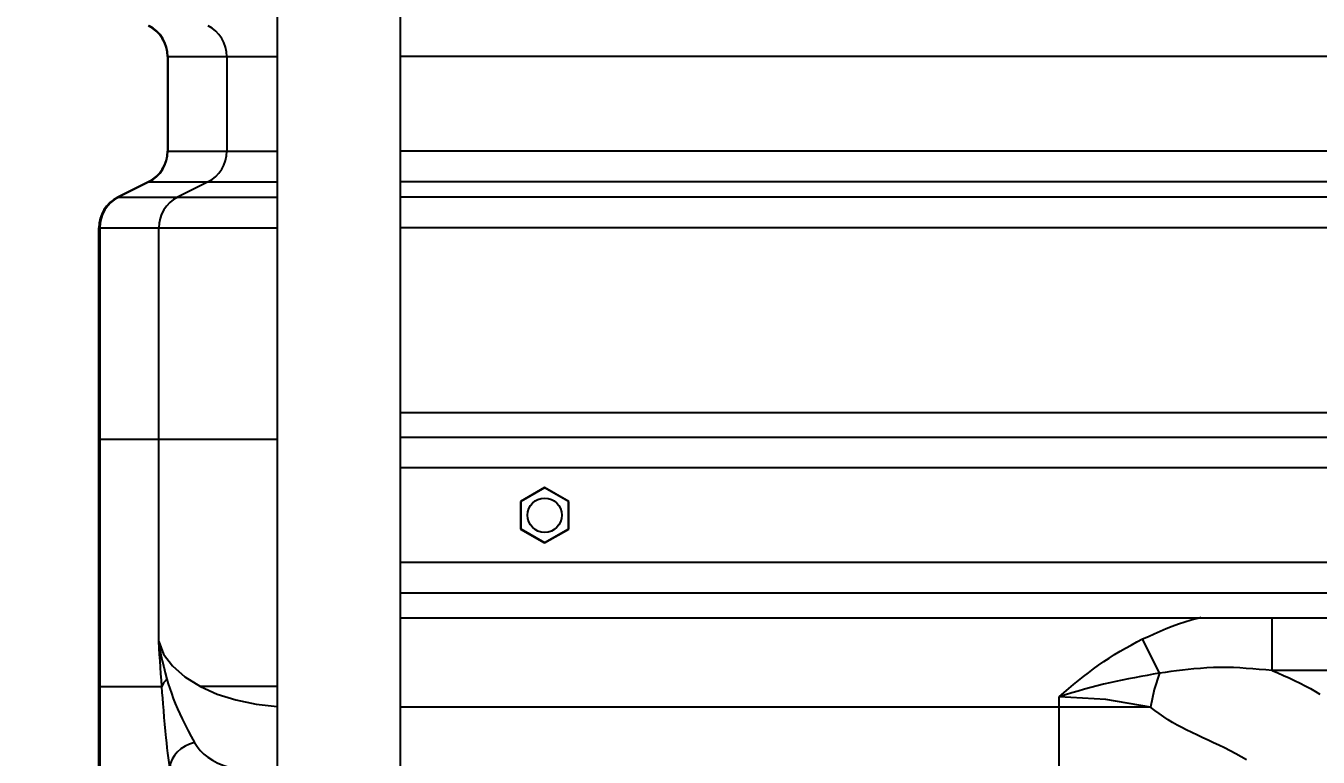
# Model space of a CAD drawing. Extents: x -9877 to -4419, y 2249 to 6216.
# Drawn here: x -6661 to -6472.6, y 2788.8 to 2895.5 of the extents above; entities that cross this region are included whole.
import ezdxf
from ezdxf.enums import TextEntityAlignment as Align

# ---------------------------------------------------------------- set-up
doc = ezdxf.new("R2010")
doc.units = 0
doc.layers.get('0').update_dxf_attribs({"linetype": 'CONTINUOUS'})
doc.layers.get('DEFPOINTS').update_dxf_attribs({"linetype": 'CONTINUOUS'})
doc.layers.add('LY_1', color=7, linetype='CONTINUOUS')
doc.styles.add('MX_DIMTXSTY_2', font='txt.shx', dxfattribs={"width": 1.05, "bigfont": 'extfont.shx'})
doc.dimstyles.new('MXDIMSTYLE', dxfattribs={"dimscale": 50, "dimtxt": 4, "dimasz": 2.5, "dimexe": 1.8, "dimexo": 1, "dimgap": 1, "dimtad": 1, "dimblk1": 'OPEN30', "dimblk2": 'OPEN30', "dimsah": 1, "dimcen": 2.5, "dimazin": 3, "dimtfac": 1, "dimtmove": 0, "dimatfit": 3})

# ---------------------------------------------------------------- blocks, each defined once
blk = doc.blocks.new('_OPEN30')
at = {"color": 0, "linetype": 'BYBLOCK'}
for p, q in [((-1, 0.267949), (0, 0)), ((0, 0), (-1, -0.267949)), ((0, 0), (-1, 0))]:
    blk.add_line(p, q, dxfattribs=at)
blk = doc.blocks.new('*D3')
at = {"color": 110, "linetype": 'CONTINUOUS'}
for p, q in [((-6564.824032, 3219.136545), (-7024.3305, 3219.136545)), ((-6982.640377, 2569.136545), (-6982.640377, 3219.136545)), ((-6700.324032, 2569.136545), (-7024.3305, 2569.136545))]:
    blk.add_line(p, q, dxfattribs=at)
at = {"layer": 'DEFPOINTS', "color": 0, "linetype": 'CONTINUOUS'}
for p in [(-6982.640377, 3219.136545), (-6514.824032, 3219.136545), (-6650.324032, 2569.136545)]:
    blk.add_point(p, dxfattribs=at)
at = {"color": 110, "linetype": 'CONTINUOUS', "xscale": 83.100003, "yscale": 83.100003, "zscale": 83.100003}
for p, rotation in [((-6982.640377, 3219.136545), 90), ((-6982.640377, 2569.136545), 270)]:
    blk.add_blockref('_OPEN30', p, dxfattribs=dict(at, rotation=rotation))
at = {"color": 110, "linetype": 'CONTINUOUS', "style": 'MX_DIMTXSTY_2', "width": 1.008403}
blk.add_text('650', height=100, rotation=90, dxfattribs=at).set_placement((-7082.640377, 2760.943267), align=Align.MIDDLE_LEFT)

msp = doc.modelspace()

# ---------------------------------------------------------------- linework, layer by layer
at = {"layer": 'LY_1', "color": 110, "linetype": 'CONTINUOUS'}
for p, q in [((-6624.324021, 3125.136545), (-6624.324021, 2701.136545)), ((-6606.324021, 2701.136545), (-6606.324021, 3125.136545)), ((-6640.324021, 2891.046375), (-6624.324021, 2891.046375)), ((-6640.324021, 2891.046375), (-6640.324021, 2877.226715)), ((-6640.249482, 2891.046375), (-6640.249482, 2877.226715)), ((-6631.654563, 2891.046375), (-6631.654563, 2877.226715)), ((-6310.324021, 2891.046375), (-6606.324021, 2891.046375)), ((-6640.324021, 2877.226715), (-6624.324021, 2877.226715)), ((-6310.324021, 2877.226715), (-6606.324021, 2877.226715)), ((-6643.087953, 2872.754579), (-6647.560089, 2870.518511)), ((-6642.992812, 2872.754579), (-6647.431614, 2870.518511)), ((-6643.087953, 2872.754579), (-6624.324021, 2872.754579)), ((-6634.397893, 2872.754579), (-6638.836694, 2870.518511)), ((-6307.560089, 2872.754579), (-6606.324021, 2872.754579)), ((-6647.560089, 2870.518511), (-6624.324021, 2870.518511)), ((-6303.087953, 2870.518511), (-6606.324021, 2870.518511)), ((-6650.324021, 2866.046375), (-6624.324021, 2866.046375)), ((-6650.324021, 2752.226715), (-6650.324021, 2866.046375)), ((-6650.174944, 2866.046375), (-6650.174944, 2835.220936)), ((-6641.580024, 2835.220936), (-6641.580024, 2866.046375)), ((-6300.324021, 2866.046375), (-6606.324021, 2866.046375)), ((-6606.324021, 2839.136545), (-6335.15902, 2839.136545)), ((-6650.324021, 2835.220936), (-6624.324021, 2835.220936)), ((-6606.324021, 2835.518511), (-6342.395088, 2835.518511)), ((-6338.859554, 2831.046375), (-6606.324021, 2831.046375)), ((-6585.324021, 2828.177996), (-6588.824021, 2826.157271)), ((-6585.324021, 2828.136545), (-6588.788122, 2826.136545)), ((-6581.824021, 2826.157271), (-6585.324021, 2828.177996)), ((-6581.859919, 2826.136545), (-6585.324021, 2828.136545)), ((-6588.824021, 2826.157271), (-6588.824021, 2822.115819)), ((-6588.788122, 2826.136545), (-6588.788122, 2822.136545)), ((-6581.859919, 2822.136545), (-6581.859919, 2826.136545)), ((-6581.824021, 2822.115819), (-6581.824021, 2826.157271)), ((-6588.824021, 2822.115819), (-6585.324021, 2820.095093)), ((-6588.788122, 2822.136545), (-6585.324021, 2820.136545)), ((-6585.324021, 2820.136545), (-6581.859919, 2822.136545)), ((-6585.324021, 2820.095093), (-6581.824021, 2822.115819)), ((-6338.859554, 2817.226715), (-6606.324021, 2817.226715)), ((-6342.395088, 2812.754579), (-6606.324021, 2812.754579)), ((-6335.15902, 2809.136545), (-6606.324021, 2809.136545)), ((-6490.122077, 2809.136166), (-6489.638507, 2809.264039)), ((-6479.282095, 2801.489761), (-6479.282095, 2809.136545)), ((-6495.692602, 2801.114518), (-6498.195883, 2806.090417)), ((-6330.623556, 2801.489761), (-6479.282095, 2801.489761)), ((-6650.324021, 2799.136545), (-6641.12834, 2799.136545)), ((-6650.174944, 2799.136545), (-6650.174944, 2752.226715)), ((-6624.324021, 2799.136545), (-6635.49476, 2799.136545)), ((-6510.324021, 2644.136545), (-6510.324021, 2797.655145)), ((-6496.997031, 2796.13862), (-6606.324021, 2796.13862))]:
    msp.add_line(p, q, dxfattribs=at)
for points in [[(-6640.249482, 2891.046375), (-6640.296931, 2891.736136), (-6640.438372, 2892.412707), (-6640.671099, 2893.063151), (-6640.990662, 2893.67503), (-6641.390951, 2894.236643), (-6641.86431, 2894.737251), (-6642.40169, 2895.167281), (-6642.992812, 2895.518511), (-6642.992812, 2895.518511)], [(-6631.654563, 2891.046375), (-6631.702012, 2891.736136), (-6631.843453, 2892.412707), (-6632.076179, 2893.063151), (-6632.395743, 2893.67503), (-6632.796031, 2894.236643), (-6633.269391, 2894.737251), (-6633.80677, 2895.167281), (-6634.397893, 2895.518511), (-6634.397893, 2895.518511)], [(-6642.992812, 2872.754579), (-6642.40169, 2873.105808), (-6641.86431, 2873.535838), (-6641.390951, 2874.036446), (-6640.990662, 2874.598059), (-6640.671099, 2875.209938), (-6640.438372, 2875.860382), (-6640.296931, 2876.536953), (-6640.249482, 2877.226715)], [(-6634.397893, 2872.754579), (-6633.80677, 2873.105808), (-6633.269391, 2873.535838), (-6632.796031, 2874.036446), (-6632.395743, 2874.598059), (-6632.076179, 2875.209938), (-6631.843453, 2875.860382), (-6631.702012, 2876.536953), (-6631.654563, 2877.226715)], [(-6647.431614, 2870.518511), (-6648.022736, 2870.167281), (-6648.560115, 2869.737251), (-6649.033475, 2869.236643), (-6649.433764, 2868.67503), (-6649.753327, 2868.063151), (-6649.986054, 2867.412707), (-6650.127494, 2866.736136), (-6650.174944, 2866.046375)], [(-6638.836694, 2870.518511), (-6639.427817, 2870.167281), (-6639.965196, 2869.737251), (-6640.438556, 2869.236643), (-6640.838845, 2868.67503), (-6641.158408, 2868.063151), (-6641.391135, 2867.412707), (-6641.532575, 2866.736136), (-6641.580024, 2866.046375), (-6641.580024, 2866.046375)], [(-6650.174944, 2835.220936), (-6650.174944, 2834.311845), (-6650.174944, 2833.402755), (-6650.174944, 2832.493664), (-6650.174944, 2831.584573), (-6650.174944, 2830.675482), (-6650.174944, 2829.766391), (-6650.174944, 2828.8573), (-6650.174944, 2827.948209), (-6650.174944, 2827.039118), (-6650.174944, 2826.130027), (-6650.174944, 2825.220936), (-6650.174944, 2824.220936), (-6650.174944, 2823.220936), (-6650.174944, 2822.220936), (-6650.174944, 2821.220936), (-6650.174944, 2820.220936), (-6650.174944, 2819.220936), (-6650.174944, 2818.220936), (-6650.174944, 2817.220936), (-6650.174944, 2816.220936), (-6650.174944, 2815.220936), (-6650.174944, 2814.148644), (-6650.174944, 2813.076351), (-6650.174944, 2812.004058), (-6650.174944, 2810.931765), (-6650.174944, 2809.859472), (-6650.174944, 2808.78718), (-6650.174944, 2807.714887), (-6650.174944, 2806.642594), (-6650.174944, 2805.570301), (-6650.174944, 2804.498009), (-6650.174944, 2803.425716), (-6650.174944, 2802.353423), (-6650.174944, 2801.28113), (-6650.174944, 2800.208837), (-6650.174944, 2799.136545)], [(-6641.580024, 2805.727023), (-6641.580024, 2806.579403), (-6641.580024, 2807.431784), (-6641.580024, 2808.284164), (-6641.580024, 2809.136545), (-6641.580024, 2810.136545), (-6641.580024, 2811.136545), (-6641.580024, 2812.136545), (-6641.580024, 2813.136545), (-6641.580024, 2814.136545), (-6641.580024, 2815.136545), (-6641.580024, 2816.136545), (-6641.580024, 2817.136545), (-6641.580024, 2818.136545), (-6641.580024, 2819.136545), (-6641.580024, 2820.208837), (-6641.580024, 2821.28113), (-6641.580024, 2822.353423), (-6641.580024, 2823.425716), (-6641.580024, 2824.498009), (-6641.580024, 2825.570301), (-6641.580024, 2826.642594), (-6641.580024, 2827.714887), (-6641.580024, 2828.78718), (-6641.580024, 2829.859472), (-6641.580024, 2830.931765), (-6641.580024, 2832.004058), (-6641.580024, 2833.076351), (-6641.580024, 2834.148644), (-6641.580024, 2835.220936)], [(-6498.195883, 2806.090417), (-6497.323204, 2806.462385), (-6496.453958, 2806.8439), (-6495.584712, 2807.225416), (-6494.712032, 2807.597384), (-6493.832485, 2807.950258), (-6492.942637, 2808.27449), (-6492.007372, 2808.575399), (-6491.064724, 2808.855782), (-6490.122077, 2809.136166)], [(-6641.580024, 2805.727023), (-6641.577327, 2805.704946), (-6641.570645, 2805.650799), (-6641.543912, 2805.441444), (-6641.429417, 2804.646812), (-6641.264038, 2803.758961), (-6641.066864, 2802.877157), (-6640.851521, 2801.998807), (-6640.631635, 2801.121321), (-6640.420834, 2800.242108)], [(-6641.580024, 2805.727023), (-6640.867765, 2803.88782), (-6639.588236, 2802.142573), (-6637.779363, 2800.543011), (-6635.49476, 2799.136545)], [(-6641.12834, 2799.136545), (-6641.192924, 2800.074567), (-6641.257888, 2801.012565), (-6641.322947, 2801.950555), (-6641.387816, 2802.888559), (-6641.45221, 2803.826595), (-6641.515842, 2804.764681), (-6641.578427, 2805.702839), (-6641.580024, 2805.727023)], [(-6510.324021, 2797.655145), (-6510.300446, 2797.676222), (-6509.613426, 2798.282101), (-6508.918167, 2798.878773), (-6508.214715, 2799.465968), (-6507.503113, 2800.043414), (-6506.783408, 2800.61084), (-6506.055642, 2801.167975), (-6505.319862, 2801.714547), (-6504.576111, 2802.250287), (-6503.811346, 2802.783388), (-6503.037234, 2803.302409), (-6502.252626, 2803.804754), (-6501.456375, 2804.287829), (-6500.648445, 2804.750771), (-6499.832523, 2805.200052), (-6499.013404, 2805.643868), (-6498.195883, 2806.090417)], [(-6479.282095, 2801.489761), (-6480.223746, 2801.562752), (-6481.165093, 2801.641384), (-6482.10644, 2801.720016), (-6483.04809, 2801.793007), (-6483.990347, 2801.854714), (-6484.933515, 2801.899495), (-6485.89587, 2801.923006), (-6486.858887, 2801.923877), (-6487.821965, 2801.902909), (-6488.784504, 2801.860904), (-6489.745904, 2801.798663), (-6490.705566, 2801.716988), (-6491.538582, 2801.631262), (-6492.37027, 2801.534962), (-6493.201074, 2801.431614), (-6494.031436, 2801.32474), (-6494.861798, 2801.217867), (-6495.692602, 2801.114518)], [(-6479.282095, 2801.489761), (-6478.461592, 2801.129617), (-6477.638384, 2800.775074), (-6476.816528, 2800.41773), (-6476.000081, 2800.049185), (-6475.193098, 2799.661039), (-6474.443879, 2799.271148), (-6473.706282, 2798.858878), (-6472.979907, 2798.426746), (-6472.315932, 2798.009511)], [(-6640.420834, 2800.242108), (-6640.89091, 2799.703277), (-6641.12834, 2799.136545)], [(-6640.420834, 2800.242108), (-6640.196002, 2799.556757), (-6639.971169, 2798.871407), (-6639.738944, 2798.188505), (-6639.46091, 2797.424159), (-6639.164621, 2796.666453), (-6638.850609, 2795.9158), (-6638.519404, 2795.172616), (-6638.171539, 2794.437315), (-6637.735577, 2793.567828), (-6637.285191, 2792.705762), (-6636.829036, 2791.846664), (-6636.375765, 2790.986081)], [(-6495.692602, 2801.114518), (-6496.601261, 2800.940962), (-6497.510917, 2800.77195), (-6498.42097, 2800.604757), (-6499.330825, 2800.436654), (-6500.239883, 2800.264915), (-6501.147547, 2800.086813), (-6502.05322, 2799.89962), (-6502.956304, 2799.70061), (-6503.88021, 2799.482006), (-6504.801088, 2799.250194), (-6505.719268, 2799.007295), (-6506.635081, 2798.755429), (-6507.551941, 2798.495332), (-6508.466506, 2798.227644), (-6509.378533, 2797.951671), (-6510.287778, 2797.666715), (-6510.324021, 2797.655145)], [(-6495.692602, 2801.114518), (-6496.458553, 2798.716244), (-6496.997031, 2796.13862)], [(-6639.983825, 2787.40339), (-6640.074035, 2788.083504), (-6640.164244, 2788.763617), (-6640.250979, 2789.444158), (-6640.338321, 2790.184839), (-6640.419276, 2790.92628), (-6640.495672, 2791.668231), (-6640.592862, 2792.657465), (-6640.685395, 2793.647126), (-6640.773466, 2794.637184), (-6640.857272, 2795.627604), (-6640.937007, 2796.618356), (-6641.001711, 2797.457681), (-6641.065025, 2798.297113), (-6641.12834, 2799.136545)], [(-6635.49476, 2799.136545), (-6633.052763, 2798.057331), (-6630.331329, 2797.200221), (-6627.397616, 2796.586367), (-6624.324021, 2796.230916)], [(-6496.997031, 2796.13862), (-6503.531374, 2797.272375), (-6510.324021, 2797.655145)], [(-6482.99997, 2788.457339), (-6483.794249, 2788.910462), (-6484.596685, 2789.347469), (-6485.406221, 2789.770433), (-6486.221803, 2790.18143), (-6487.042374, 2790.582535), (-6487.814222, 2790.951265), (-6488.587789, 2791.316361), (-6489.361343, 2791.681044), (-6490.172962, 2792.066968), (-6490.982989, 2792.45669), (-6491.791756, 2792.850907), (-6492.467882, 2793.186406), (-6493.138144, 2793.532996), (-6493.797329, 2793.898123), (-6494.440223, 2794.289232), (-6495.092686, 2794.730966), (-6495.730414, 2795.195603), (-6496.362249, 2795.669402), (-6496.997031, 2796.13862)], [(-6636.375765, 2790.986081), (-6637.085579, 2790.743863), (-6637.747774, 2790.424594), (-6638.347077, 2790.03564), (-6638.869664, 2789.585971), (-6639.303482, 2789.085959), (-6639.638524, 2788.547139), (-6639.867062, 2787.981937), (-6639.983825, 2787.40339)], [(-6636.375765, 2790.986081), (-6635.966296, 2790.396165), (-6635.534868, 2789.824425), (-6635.014169, 2789.299768), (-6634.429608, 2788.841678), (-6633.752938, 2788.409206), (-6633.042703, 2788.03721), (-6632.216753, 2787.686525), (-6631.366772, 2787.398418), (-6630.914166, 2787.266059)]]:
    msp.add_lwpolyline(points, dxfattribs=at)
msp.add_circle((-6585.324021, 2824.136545), 2.5, dxfattribs=at)
for centre, start, end in [((-6645.324021, 2891.046375), 0, 63.434949), ((-6645.324021, 2877.226715), 296.565051, 0), ((-6645.324021, 2866.046375), 116.565051, 180)]:
    msp.add_arc(centre, 5, start, end, dxfattribs=at)

# ---------------------------------------------------------------- dimensions: what is measured, and where the dimension line sits
dim = msp.add_linear_dim(base=(-6982.640377, 3219.136545), p1=(-6650.324032, 2569.136545), p2=(-6514.824032, 3219.136545), angle=90, dimstyle='MXDIMSTYLE', override={"dimtxt": 2, "dimasz": 1.662, "dimexe": 0.833802, "dimdec": 3, "dimtzin": 8}, dxfattribs=at)
dim.commit()
dim.dimension.update_dxf_attribs({"geometry": '*D3', "text_midpoint": (-6982.640377, 2894.136545), "dimtype": 128})

doc.saveas('drawing.dxf')
